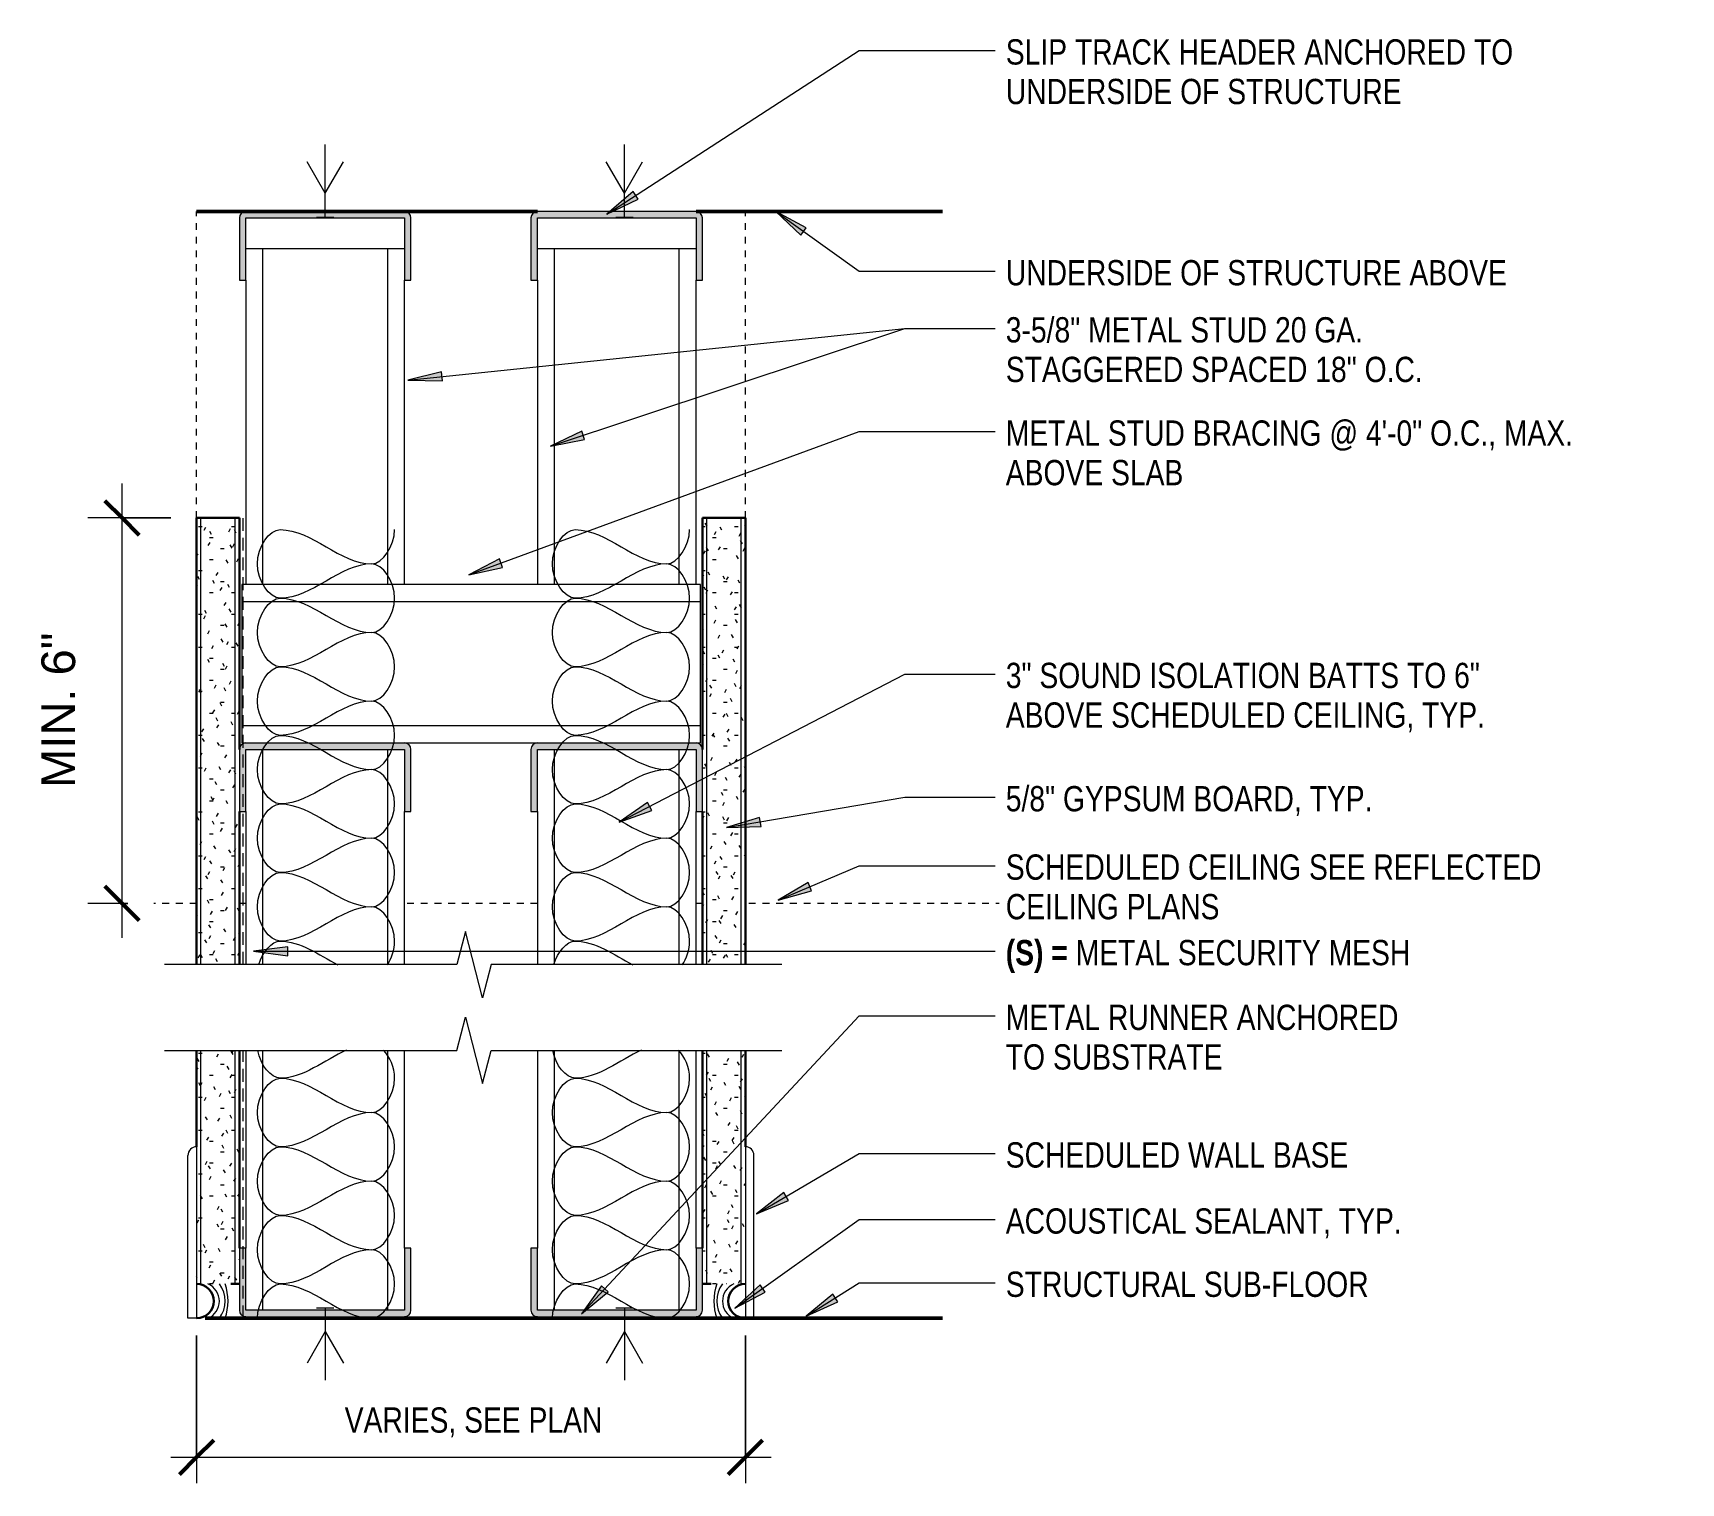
# Model space of a CAD drawing. Header units: inches. Extents: x 28 to 702, y -40 to 115.
# Drawn here: x 427.25 to 451.28, y 81.46 to 102.61 of the extents above; entities that cross this region are included whole.
import ezdxf

# ---------------------------------------------------------------- set-up
doc = ezdxf.new("R2010")
doc.units = ezdxf.units.IN
doc.header["$MEASUREMENT"] = 0
doc.linetypes.add('Hidden', pattern=[0.28125, 0.1875, -0.09375])
doc.linetypes.add('Overhead', pattern=[0.15625, 0.09375, -0.0625])
for name, color, linetype, lineweight in [('A-ANNO-DIMS', 211, 'Continuous', 9), ('A-ANNO-DIMS-4', 211, 'Continuous', 9), ('A-DETL', 90, 'Continuous', 9), ('A-DETL-GENF', 92, 'Continuous', 9), ('A-DETL-HDLN', 90, 'Hidden', 9), ('A-DETL-MEDM', 33, 'Continuous', 30), ('A-FLOR-OVHD', 1, 'Overhead', 9), ('G-ANNO-TEXT', 231, 'Continuous', 9)]:
    doc.layers.add(name, color=color, linetype=linetype, lineweight=lineweight)
doc.styles.add('Arial', font='arial.ttf', dxfattribs={"width": 0.8, "height": 0.368825})
doc.styles.add('Arial_2', font='arial.ttf', dxfattribs={"height": 0.491766})
doc.dimstyles.new('Linear_-_1_8__Arial', dxfattribs={"dimscale": 12, "dimtxt": 0.5, "dimasz": 0.041667, "dimexe": 0.041667, "dimexo": 0.03125, "dimgap": 0.020833, "dimtad": 1, "dimdec": 5, "dimrnd": 0.03125, "dimzin": 1, "dimdsep": 46, "dimlunit": 4, "dimtxsty": 'Arial_2', "dimblk1": 'OBLIQUE', "dimblk2": 'OBLIQUE', "dimsah": 1, "dimcen": 0.09, "dimdle": 0.041667, "dimazin": 0, "dimtfac": 1, "dimtdec": 4, "dimtix": 1, "dimtmove": 2, "dimatfit": 3, "dimfxl": 1, "dimtvp": 1, "dimtfill": 1, "dimfrac": 2, "dimtolj": 1, "dimtzin": 0, "dimarcsym": 2})
doc.dimstyles.new('Linear_-_3_32__Arial', dxfattribs={"dimscale": 12, "dimtxt": 0.375, "dimasz": 0.041667, "dimexe": 0.03125, "dimexo": 0.020833, "dimgap": 0.020833, "dimtad": 1, "dimdec": 1, "dimrnd": 0.5, "dimzin": 3, "dimdsep": 46, "dimlunit": 4, "dimtxsty": 'Arial', "dimblk1": 'OBLIQUE', "dimblk2": 'OBLIQUE', "dimsah": 1, "dimcen": 0.09, "dimdle": 0.03125, "dimazin": 0, "dimtfac": 1, "dimtdec": 4, "dimtix": 1, "dimtmove": 0, "dimatfit": 3, "dimfxl": 1, "dimtvp": 1, "dimtfill": 1, "dimfrac": 2, "dimtolj": 1, "dimtzin": 0, "dimarcsym": 2})

# ---------------------------------------------------------------- blocks, each defined once
blk = doc.blocks.new('LGF - C Studs-Side1 - 2 1_2_ 2-10832-TYPE C3 - S THICKENED PTN_')
at = {"layer": 'A-DETL-GENF'}
for p, q in [((3.79, 2.313), (0.906, 2.313)), ((7.272, 2.313), (5.04, 2.313)), ((15.022, 2.313), (10.585, 2.313)), ((15.475, 0), (15.475, 2.313)), ((0, 2.063), (3.79, 2.063)), ((5.04, 2.063), (8.178, 2.063)), ((10.585, 2.063), (15.475, 2.063)), ((3.79, 0.25), (0, 0.25)), ((8.178, 0.25), (5.04, 0.25)), ((15.475, 0.25), (10.585, 0.25)), ((0.906, 0), (3.79, 0)), ((5.04, 0), (7.272, 0)), ((10.585, 0), (15.022, 0))]:
    blk.add_line(p, q, dxfattribs=at)
blk = doc.blocks.new('Gypsum Wallboard-Section2 - 5_8_ 2-10830-TYPE C3 - S THICKENED PTN_')
at = {"layer": 'A-DETL-GENF'}
h = blk.add_hatch(dxfattribs=at)
h.set_pattern_fill('FP_9', color=256, style=0, pattern_type=2)
h.set_pattern_definition([(270, (256.528, 89.372), (0.16, -0.64), [0.053, -0.427, 0.053, -0.427, -2.56]), (270, (256.528, 89.372), (0.16, -0.64), [-0.96, 0.053, -0.907, 0.053, -0.427, -1.12]), (270, (256.528, 89.372), (0.16, -0.64), [-2.4, 0.053, -0.267, 0.053, -0.747]), (30, (256.608, 89.132), (0.47425626, 0.45856406), [0.053, -0.427, 0.053, -0.427, -2.56]), (30, (256.608, 89.132), (0.47425626, 0.45856406), [-0.96, 0.053, -0.907, 0.053, -0.427, -1.12]), (30, (256.608, 89.132), (0.47425626, 0.45856406), [-2.4, 0.053, -0.267, 0.053, -0.747]), (150, (256.928, 89.052), (-0.63425626, 0.18143594), [0.053, -0.427, 0.053, -0.427, -2.56]), (150, (256.928, 89.052), (-0.63425626, 0.18143594), [-0.96, 0.053, -0.907, 0.053, -0.427, -1.12]), (150, (256.928, 89.052), (-0.63425626, 0.18143594), [-2.4, 0.053, -0.267, 0.053, -0.747])])
h.paths.add_polyline_path([(0, 0.125), (0, 0), (3.407, 0), (3.407, 0.625), (0, 0.625), (0, 0.375)], flags=0)
h.paths.add_polyline_path([(4.657, 0), (11.17, 0), (11.17, 0.625), (4.657, 0.625)], flags=0)
for p, q in [((0, 0.563), (3.407, 0.563)), ((4.657, 0.563), (11.17, 0.563)), ((0, 0.062), (3.407, 0.062)), ((4.657, 0.062), (11.17, 0.062))]:
    blk.add_line(p, q, dxfattribs=at)
at = {"layer": 'A-DETL-MEDM'}
for p, q in [((3.407, 0.625), (2, 0.625)), ((11.17, 0.625), (4.657, 0.625)), ((11.17, 0), (11.17, 0.625)), ((0, 0.125), (0, 0)), ((0.523, 0), (3.407, 0)), ((4.657, 0), (6.889, 0)), ((7.796, 0), (11.17, 0))]:
    blk.add_line(p, q, dxfattribs=at)
blk = doc.blocks.new('Gypsum Wallboard-Section2 - 5_8_ 2-10831-TYPE C3 - S THICKENED PTN_')
at = {"layer": 'A-DETL-GENF'}
h = blk.add_hatch(dxfattribs=at)
h.set_pattern_fill('FP_10', color=256, style=0, pattern_type=2)
h.set_pattern_definition([(270, (256.528, 96.122), (0.16, -0.64), [0.053, -0.427, 0.053, -0.427, -2.56]), (270, (256.528, 96.122), (0.16, -0.64), [-0.96, 0.053, -0.907, 0.053, -0.427, -1.12]), (270, (256.528, 96.122), (0.16, -0.64), [-2.4, 0.053, -0.267, 0.053, -0.747]), (30, (256.608, 95.882), (0.47425626, 0.45856406), [0.053, -0.427, 0.053, -0.427, -2.56]), (30, (256.608, 95.882), (0.47425626, 0.45856406), [-0.96, 0.053, -0.907, 0.053, -0.427, -1.12]), (30, (256.608, 95.882), (0.47425626, 0.45856406), [-2.4, 0.053, -0.267, 0.053, -0.747]), (150, (256.928, 95.802), (-0.63425626, 0.18143594), [0.053, -0.427, 0.053, -0.427, -2.56]), (150, (256.928, 95.802), (-0.63425626, 0.18143594), [-0.96, 0.053, -0.907, 0.053, -0.427, -1.12]), (150, (256.928, 95.802), (-0.63425626, 0.18143594), [-2.4, 0.053, -0.267, 0.053, -0.747])])
h.paths.add_polyline_path([(0, -0.375), (0, -0.625), (3.407, -0.625), (3.407, 0), (0, 0), (0, -0.125)], flags=0)
h.paths.add_polyline_path([(4.657, 0), (4.657, -0.625), (11.17, -0.625), (11.17, 0), (6.889, 0)], flags=0)
for p, q in [((0, -0.062), (3.407, -0.062)), ((4.657, -0.062), (11.17, -0.062)), ((0, -0.563), (3.407, -0.563)), ((4.657, -0.563), (11.17, -0.563))]:
    blk.add_line(p, q, dxfattribs=at)
at = {"layer": 'A-DETL-MEDM'}
for p, q in [((0, 0), (0, -0.125)), ((3.407, 0), (0.523, 0)), ((6.889, 0), (4.657, 0)), ((11.17, 0), (7.796, 0)), ((11.17, -0.625), (11.17, 0)), ((2, -0.625), (3.407, -0.625)), ((4.657, -0.625), (11.17, -0.625))]:
    blk.add_line(p, q, dxfattribs=at)
blk = doc.blocks.new('Caulking-Section - 5_8_-8346-TYPE C3 - S THICKENED PTN_')
at = {"layer": 'A-DETL-GENF'}
for centre, radius, start, end in [((0.125, -0.25), 0.271, 292.6199, 67.3801), ((0.063, -0.25), 0.417, 323.1301, 36.8699), ((-0.25, -0.25), 0.771, 341.0754, 18.9246)]:
    blk.add_arc(centre, radius, start, end, dxfattribs=at)
at = {"layer": 'A-DETL-MEDM'}
blk.add_arc((0.063, -0.25), 0.25, 270, 90, dxfattribs=at)
blk = doc.blocks.new('Caulking-Section - 1_2_-10811-TYPE C3 - S THICKENED PTN_')
at = {"layer": 'A-DETL-GENF'}
for centre, radius, start, end in [((0.125, 0.25), 0.271, 292.6199, 67.3801), ((0.063, 0.25), 0.417, 323.1301, 36.8699), ((-0.25, 0.25), 0.771, 341.0754, 18.9246)]:
    blk.add_arc(centre, radius, start, end, dxfattribs=at)
at = {"layer": 'A-DETL-MEDM'}
blk.add_arc((0.063, 0.25), 0.25, 270, 90, dxfattribs=at)
blk = doc.blocks.new('Resilient Flat Base-Section - 2 1_2_-8343-TYPE C3 - S THICKENED PTN_')
at = {"layer": 'A-DETL-GENF'}
for p, q in [((-1.291, 0.234), (-1.291, -2.266)), ((-1.166, -2.266), (-1.166, 0.109)), ((-1.291, -2.266), (-1.166, -2.266))]:
    blk.add_line(p, q, dxfattribs=at)
blk.add_arc((-1.291, 0.109), 0.125, 360, 90, dxfattribs=at)
blk = doc.blocks.new('Resilient Flat Base-Section - 2 1_2_-10826-TYPE C3 - S THICKENED PTN_')
at = {"layer": 'A-DETL-GENF'}
for p, q in [((-1.291, -0.234), (-1.291, 2.266)), ((-1.291, 2.266), (-1.166, 2.266)), ((-1.166, 2.266), (-1.166, -0.109))]:
    blk.add_line(p, q, dxfattribs=at)
blk.add_arc((-1.291, -0.109), 0.125, 270, 0, dxfattribs=at)
blk = doc.blocks.new('Channel Studs-Section1 - 2 1_2_ 2-10833-TYPE C3 - S THICKENED PTN_')
at = {"layer": 'A-DETL-GENF'}
blk.add_hatch(color=256, dxfattribs=at).paths.add_polyline_path([(1.54, 2.235), (-0.772, 2.235), (-0.797, 2.232), (-0.819, 2.222), (-0.839, 2.207), (-0.854, 2.188), (-0.863, 2.165), (-0.866, 2.141), (-0.866, 1.235), (-0.772, 1.235), (-0.772, 2.141), (1.54, 2.141), (1.54, 1.235), (1.634, 1.235), (1.634, 2.141), (1.631, 2.165), (1.621, 2.188), (1.606, 2.207), (1.587, 2.222), (1.564, 2.232)], flags=0)
for p, q in [((1.54, 2.235), (-0.772, 2.235)), ((-0.866, 2.141), (-0.866, 1.235)), ((-0.772, 1.235), (-0.772, 2.141)), ((-0.772, 2.141), (1.54, 2.141)), ((1.54, 2.141), (1.54, 1.235)), ((1.634, 1.235), (1.634, 2.141)), ((-0.866, 1.235), (-0.772, 1.235)), ((1.54, 1.235), (1.634, 1.235))]:
    blk.add_line(p, q, dxfattribs=at)
for centre, radius, start, end in [((-0.772, 2.141), 0.0937, 90, 180), ((1.54, 2.141), 0.0938, 0, 90)]:
    blk.add_arc(centre, radius, start, end, dxfattribs=at)
blk = doc.blocks.new('Channel Studs-Section1 - 2 1_2_ 2-8447-TYPE C3 - S THICKENED PTN_')
at = {"layer": 'A-DETL-GENF'}
blk.add_hatch(color=256, dxfattribs=at).paths.add_polyline_path([(1.634, -1.235), (1.54, -1.235), (1.54, -2.141), (-0.772, -2.141), (-0.772, -1.235), (-0.866, -1.235), (-0.866, -2.141), (-0.863, -2.165), (-0.854, -2.188), (-0.839, -2.207), (-0.819, -2.222), (-0.797, -2.232), (-0.772, -2.235), (1.54, -2.235), (1.564, -2.232), (1.587, -2.222), (1.606, -2.207), (1.621, -2.188), (1.631, -2.165), (1.634, -2.141)], flags=0)
for p, q in [((-0.772, -1.235), (-0.866, -1.235)), ((-0.866, -1.235), (-0.866, -2.141)), ((-0.772, -2.141), (-0.772, -1.235)), ((1.634, -1.235), (1.54, -1.235)), ((1.54, -1.235), (1.54, -2.141)), ((1.634, -2.141), (1.634, -1.235)), ((1.54, -2.141), (-0.772, -2.141)), ((-0.772, -2.235), (1.54, -2.235))]:
    blk.add_line(p, q, dxfattribs=at)
for centre, start, end in [((-0.772, -2.141), 180, 270), ((1.54, -2.141), 270, 360)]:
    blk.add_arc(centre, 0.0938, start, end, dxfattribs=at)
blk = doc.blocks.new('Channel Studs-Section1 - 2 1_2_ 2-V6-TYPE C3 - S THICKENED PTN_')
at = {"layer": 'A-DETL-GENF'}
blk.add_hatch(color=256, dxfattribs=at).paths.add_polyline_path([(1.634, -1.235), (1.54, -1.235), (1.54, -2.141), (-0.772, -2.141), (-0.772, -1.235), (-0.866, -1.235), (-0.866, -2.141), (-0.863, -2.165), (-0.854, -2.188), (-0.839, -2.207), (-0.819, -2.222), (-0.797, -2.232), (-0.772, -2.235), (1.54, -2.235), (1.564, -2.232), (1.587, -2.222), (1.606, -2.207), (1.621, -2.188), (1.631, -2.165), (1.634, -2.141)], flags=0)
for p, q in [((-0.772, -1.235), (-0.866, -1.235)), ((-0.866, -1.235), (-0.866, -2.141)), ((-0.772, -2.141), (-0.772, -1.235)), ((1.634, -1.235), (1.54, -1.235)), ((1.54, -1.235), (1.54, -2.141)), ((1.634, -2.141), (1.634, -1.235)), ((1.54, -2.141), (-0.772, -2.141))]:
    blk.add_line(p, q, dxfattribs=at)
for centre, start, end in [((-0.772, -2.141), 180, 270), ((1.54, -2.141), 270, 360)]:
    blk.add_arc(centre, 0.0938, start, end, dxfattribs=at)
blk = doc.blocks.new('LGF - C Studs-Side1 - 2 1_2_ 2-10839-TYPE C3 - S THICKENED PTN_')
at = {"layer": 'A-DETL-GENF'}
for p, q in [((6.684, 2.313), (0, 2.313)), ((0, 2.313), (0, 0)), ((6.684, 0), (6.684, 2.313)), ((0, 2.063), (6.684, 2.063)), ((6.684, 0.25), (0, 0.25)), ((0, 0), (6.684, 0))]:
    blk.add_line(p, q, dxfattribs=at)
blk = doc.blocks.new('Break Line2 - Break Line 2-10827-TYPE C3 - S THICKENED PTN_')
at = {"layer": 'A-DETL-GENF'}
for p, q in [((-0.25, 0), (-0.125, 0.484)), ((-0.125, 0.484), (0.125, -0.484)), ((-4.51, 0), (-0.25, 0)), ((0.125, -0.484), (0.25, 0)), ((0.25, 0), (4.49, 0))]:
    blk.add_line(p, q, dxfattribs=at)
blk = doc.blocks.new('Break Line2 - Break Line 2-10828-TYPE C3 - S THICKENED PTN_')
at = {"layer": 'A-DETL-GENF'}
for p, q in [((-0.25, 0), (-0.125, 0.484)), ((-0.125, 0.484), (0.125, -0.484)), ((-4.49, 0), (-0.25, 0)), ((0.125, -0.484), (0.25, 0)), ((0.25, 0), (4.51, 0))]:
    blk.add_line(p, q, dxfattribs=at)
blk = doc.blocks.new('DIMBLOCK5-TYPE C3 - S THICKENED PTN_')
at = {"layer": 'A-ANNO-DIMS-4'}
for p, q in [((428.553, 89.413), (428.553, 96.034)), ((429.264, 95.534), (428.053, 95.534)), ((428.553, 95.534), (429.264, 95.534)), ((428.639, 89.913), (428.053, 89.913)), ((428.553, 89.913), (428.639, 89.913))]:
    blk.add_line(p, q, dxfattribs=at)
at = {"layer": 'A-ANNO-DIMS-4', "lineweight": 50}
for p, q in [((428.553, 95.534), (428.303, 95.784)), ((428.553, 95.534), (428.803, 95.284)), ((428.553, 89.913), (428.303, 90.163)), ((428.553, 89.913), (428.803, 89.663))]:
    blk.add_line(p, q, dxfattribs=at)
at = {"layer": 'A-ANNO-DIMS-4', "color": 0, "insert": (427.377, 91.596), "char_height": 0.4918, "width": 2.70462, "attachment_point": 1, "rotation": 90, "line_spacing_factor": 0.938532, "style": 'Arial_2', "bg_fill": 3, "box_fill_scale": 1.25, "bg_fill_color": 0, "bg_fill_transparency": 0}
blk.add_mtext('MIN. 6"', dxfattribs=at)
blk = doc.blocks.new('_Oblique')
at = {"color": 0, "linetype": 'ByBlock', "lineweight": -2}
blk.add_line((-0.5, -0.5), (0.5, 0.5), dxfattribs=at)
blk = doc.blocks.new('DIMBLOCK6-TYPE C3 - S THICKENED PTN_')
at = {"layer": 'A-ANNO-DIMS-4'}
for p, q in [((429.639, 83.614), (429.639, 81.461)), ((429.639, 81.836), (429.639, 83.614)), ((437.639, 83.614), (437.639, 81.461)), ((437.639, 81.836), (437.639, 83.614)), ((429.264, 81.836), (438.014, 81.836))]:
    blk.add_line(p, q, dxfattribs=at)
at = {"layer": 'A-ANNO-DIMS-4', "lineweight": 50}
for p, q in [((429.639, 81.836), (429.889, 82.086)), ((437.639, 81.836), (437.889, 82.086)), ((429.639, 81.836), (429.389, 81.586)), ((437.639, 81.836), (437.389, 81.586))]:
    blk.add_line(p, q, dxfattribs=at)
at = {"layer": 'A-ANNO-DIMS-4', "color": 0, "insert": (431.798, 82.564), "char_height": 0.36882, "width": 4.41692, "attachment_point": 1, "line_spacing_factor": 0.938532, "style": 'Arial', "bg_fill": 3, "box_fill_scale": 1.25, "bg_fill_color": 0, "bg_fill_transparency": 0}
blk.add_mtext('VARIES, SEE PLAN', dxfattribs=at)

msp = doc.modelspace()

# ---------------------------------------------------------------- hatches: boundary and pattern name
at = {"layer": 'G-ANNO-TEXT'}
for points in [[(435.618854, 99.964868), (436.074181, 100.181687), (436.00255, 100.292146)], [(438.08204, 100.004509), (438.449282, 99.65887), (438.526226, 99.765696)], [(432.718143, 97.544871), (433.222267, 97.531028), (433.208672, 97.661977)], [(434.799129, 96.580029), (435.294362, 96.675307), (435.252827, 96.800236)], [(433.607567, 94.702425), (434.099602, 94.813039), (434.054207, 94.936617)], [(435.800032, 91.095828), (436.274122, 91.26779), (436.213461, 91.384635)], [(437.363503, 91.017483), (437.867459, 91.036495), (437.845366, 91.16628)], [(438.119104, 89.958511), (438.60459, 90.095028), (438.552714, 90.216029)], [(430.468385, 89.215819), (430.968385, 89.149993), (430.968385, 89.281646)], [(437.80329, 85.385516), (438.267443, 85.582736), (438.200583, 85.696147)], [(435.248101, 83.926093), (435.637073, 84.247082), (435.540741, 84.336818)], [(437.483684, 84.009473), (437.928973, 84.246224), (437.852524, 84.353406)], [(438.527096, 83.893936), (438.984914, 84.105444), (438.914572, 84.216729)]]:
    msp.add_hatch(color=7, dxfattribs=at).paths.add_polyline_path(points, flags=0)

# ---------------------------------------------------------------- linework, layer by layer
at = {"layer": 'A-DETL'}
for p, q in [((431.513632, 99.92175), (431.513632, 100.977343)), ((435.876326, 99.92175), (435.876326, 100.977343)), ((431.513632, 100.268901), (431.248699, 100.727779)), ((431.513632, 100.268901), (431.778565, 100.727779)), ((435.876326, 100.268901), (435.611393, 100.727779)), ((435.876326, 100.268901), (436.141259, 100.727779)), ((431.388632, 99.92175), (431.638632, 99.92175)), ((435.751326, 99.92175), (436.001326, 99.92175)), ((431.388632, 84.015924), (431.638632, 84.015924)), ((431.513632, 84.015924), (431.513632, 82.960331)), ((435.751326, 84.015924), (436.001326, 84.015924)), ((435.876326, 84.015924), (435.876326, 82.960331)), ((431.513632, 83.668772), (431.248699, 83.209895)), ((431.513632, 83.668772), (431.778565, 83.209895)), ((435.876326, 83.668772), (435.611393, 83.209895)), ((435.876326, 83.668772), (436.141259, 83.209895))]:
    msp.add_line(p, q, dxfattribs=at)
at = {"layer": 'A-DETL', "lineweight": 50}
for p, q in [((434.607382, 100.002929), (429.638632, 100.002929)), ((440.513632, 100.002929), (436.919882, 100.002929)), ((440.513632, 83.863516), (429.763632, 83.863516))]:
    msp.add_line(p, q, dxfattribs=at)
at = {"layer": 'A-DETL'}
for points in [[(430.858943, 94.363516), (430.701809, 94.363516), (430.349412, 94.863516), (430.701809, 95.363516), (430.858943, 95.363516)], [(430.858943, 95.363516), (431.317066, 95.363516), (431.734154, 94.863516), (432.192277, 94.863516)], [(432.192277, 94.863516), (432.349412, 94.863516), (432.52561, 95.127814), (432.52561, 95.363516)], [(435.159632, 94.363516), (435.002497, 94.363516), (434.6501, 94.863516), (435.002497, 95.363516), (435.159632, 95.363516)], [(435.159632, 95.363516), (435.617755, 95.363516), (436.034843, 94.863516), (436.492965, 94.863516)], [(436.492965, 94.863516), (436.6501, 94.863516), (436.826299, 95.127814), (436.826299, 95.363516)], [(432.192277, 94.863516), (431.734154, 94.863516), (431.317066, 94.363516), (430.858943, 94.363516)], [(432.192277, 93.863516), (432.349412, 93.863516), (432.701809, 94.363516), (432.349412, 94.863516), (432.192277, 94.863516)], [(436.492965, 94.863516), (436.034843, 94.863516), (435.617755, 94.363516), (435.159632, 94.363516)], [(436.492965, 93.863516), (436.6501, 93.863516), (437.002497, 94.363516), (436.6501, 94.863516), (436.492965, 94.863516)], [(430.858943, 93.363516), (430.701809, 93.363516), (430.349412, 93.863516), (430.701809, 94.363516), (430.858943, 94.363516)], [(430.858943, 94.363516), (431.317066, 94.363516), (431.734154, 93.863516), (432.192277, 93.863516)], [(435.159632, 93.363516), (435.002497, 93.363516), (434.6501, 93.863516), (435.002497, 94.363516), (435.159632, 94.363516)], [(435.159632, 94.363516), (435.617755, 94.363516), (436.034843, 93.863516), (436.492965, 93.863516)], [(432.192277, 93.863516), (431.734154, 93.863516), (431.317066, 93.363516), (430.858943, 93.363516)], [(432.192277, 92.863516), (432.349412, 92.863516), (432.701809, 93.363516), (432.349412, 93.863516), (432.192277, 93.863516)], [(436.492965, 93.863516), (436.034843, 93.863516), (435.617755, 93.363516), (435.159632, 93.363516)], [(436.492965, 92.863516), (436.6501, 92.863516), (437.002497, 93.363516), (436.6501, 93.863516), (436.492965, 93.863516)], [(430.858943, 92.363516), (430.701809, 92.363516), (430.349412, 92.863516), (430.701809, 93.363516), (430.858943, 93.363516)], [(430.858943, 93.363516), (431.317066, 93.363516), (431.734154, 92.863516), (432.192277, 92.863516)], [(435.159632, 92.363516), (435.002497, 92.363516), (434.6501, 92.863516), (435.002497, 93.363516), (435.159632, 93.363516)], [(435.159632, 93.363516), (435.617755, 93.363516), (436.034843, 92.863516), (436.492965, 92.863516)], [(432.192277, 92.863516), (431.734154, 92.863516), (431.317066, 92.363516), (430.858943, 92.363516)], [(432.192277, 91.863516), (432.349412, 91.863516), (432.701809, 92.363516), (432.349412, 92.863516), (432.192277, 92.863516)], [(436.492965, 92.863516), (436.034843, 92.863516), (435.617755, 92.363516), (435.159632, 92.363516)], [(436.492965, 91.863516), (436.6501, 91.863516), (437.002497, 92.363516), (436.6501, 92.863516), (436.492965, 92.863516)], [(430.858943, 91.363516), (430.701809, 91.363516), (430.349412, 91.863516), (430.701809, 92.363516), (430.858943, 92.363516)], [(430.858943, 92.363516), (431.317066, 92.363516), (431.734154, 91.863516), (432.192277, 91.863516)], [(435.159632, 91.363516), (435.002497, 91.363516), (434.6501, 91.863516), (435.002497, 92.363516), (435.159632, 92.363516)], [(435.159632, 92.363516), (435.617755, 92.363516), (436.034843, 91.863516), (436.492965, 91.863516)], [(432.192277, 91.863516), (431.734154, 91.863516), (431.317066, 91.363516), (430.858943, 91.363516)], [(432.192277, 90.863516), (432.349412, 90.863516), (432.701809, 91.363516), (432.349412, 91.863516), (432.192277, 91.863516)], [(436.492965, 91.863516), (436.034843, 91.863516), (435.617755, 91.363516), (435.159632, 91.363516)], [(436.492965, 90.863516), (436.6501, 90.863516), (437.002497, 91.363516), (436.6501, 91.863516), (436.492965, 91.863516)], [(430.858943, 90.363516), (430.701809, 90.363516), (430.349412, 90.863516), (430.701809, 91.363516), (430.858943, 91.363516)], [(430.858943, 91.363516), (431.317066, 91.363516), (431.734154, 90.863516), (432.192277, 90.863516)], [(435.159632, 90.363516), (435.002497, 90.363516), (434.6501, 90.863516), (435.002497, 91.363516), (435.159632, 91.363516)], [(435.159632, 91.363516), (435.617755, 91.363516), (436.034843, 90.863516), (436.492965, 90.863516)], [(432.192277, 90.863516), (431.734154, 90.863516), (431.317066, 90.363516), (430.858943, 90.363516)], [(432.192277, 89.863516), (432.349412, 89.863516), (432.701809, 90.363516), (432.349412, 90.863516), (432.192277, 90.863516)], [(436.492965, 90.863516), (436.034843, 90.863516), (435.617755, 90.363516), (435.159632, 90.363516)], [(436.492965, 89.863516), (436.6501, 89.863516), (437.002497, 90.363516), (436.6501, 90.863516), (436.492965, 90.863516)], [(430.858943, 89.363516), (430.701809, 89.363516), (430.349412, 89.863516), (430.701809, 90.363516), (430.858943, 90.363516)], [(430.858943, 90.363516), (431.317066, 90.363516), (431.734154, 89.863516), (432.192277, 89.863516)], [(435.159632, 89.363516), (435.002497, 89.363516), (434.6501, 89.863516), (435.002497, 90.363516), (435.159632, 90.363516)], [(435.159632, 90.363516), (435.617755, 90.363516), (436.034843, 89.863516), (436.492965, 89.863516)], [(432.192277, 89.863516), (431.734154, 89.863516), (431.317066, 89.363516), (430.858943, 89.363516)], [(436.492965, 89.863516), (436.034843, 89.863516), (435.617755, 89.363516), (435.159632, 89.363516)], [(430.547662, 89.020693), (430.59973, 89.208587), (430.735244, 89.363516), (430.858943, 89.363516)], [(430.858943, 89.363516), (431.1476, 89.363516), (431.419965, 89.165012), (431.696569, 89.018153)], [(434.84835, 89.020693), (434.900419, 89.208587), (435.035933, 89.363516), (435.159632, 89.363516)], [(435.159632, 89.363516), (435.448288, 89.363516), (435.720654, 89.165012), (435.997257, 89.018153)], [(430.858943, 87.363516), (430.721622, 87.363516), (430.569742, 87.554444), (430.533623, 87.769447)], [(431.823146, 87.771424), (431.50244, 87.626995), (431.191503, 87.363516), (430.858943, 87.363516)], [(435.159632, 87.363516), (435.022311, 87.363516), (434.87043, 87.554444), (434.834312, 87.769447)], [(436.123835, 87.771424), (435.803128, 87.626995), (435.492192, 87.363516), (435.159632, 87.363516)], [(430.858943, 86.363516), (430.701809, 86.363516), (430.349412, 86.863516), (430.701809, 87.363516), (430.858943, 87.363516)], [(430.858943, 87.363516), (431.317066, 87.363516), (431.734154, 86.863516), (432.192277, 86.863516)], [(435.159632, 86.363516), (435.002497, 86.363516), (434.6501, 86.863516), (435.002497, 87.363516), (435.159632, 87.363516)], [(435.159632, 87.363516), (435.617755, 87.363516), (436.034843, 86.863516), (436.492965, 86.863516)], [(432.192277, 86.863516), (431.734154, 86.863516), (431.317066, 86.363516), (430.858943, 86.363516)], [(432.192277, 85.863516), (432.349412, 85.863516), (432.701809, 86.363516), (432.349412, 86.863516), (432.192277, 86.863516)], [(436.492965, 86.863516), (436.034843, 86.863516), (435.617755, 86.363516), (435.159632, 86.363516)], [(436.492965, 85.863516), (436.6501, 85.863516), (437.002497, 86.363516), (436.6501, 86.863516), (436.492965, 86.863516)], [(430.858943, 85.363516), (430.701809, 85.363516), (430.349412, 85.863516), (430.701809, 86.363516), (430.858943, 86.363516)], [(430.858943, 86.363516), (431.317066, 86.363516), (431.734154, 85.863516), (432.192277, 85.863516)], [(435.159632, 85.363516), (435.002497, 85.363516), (434.6501, 85.863516), (435.002497, 86.363516), (435.159632, 86.363516)], [(435.159632, 86.363516), (435.617755, 86.363516), (436.034843, 85.863516), (436.492965, 85.863516)], [(432.192277, 85.863516), (431.734154, 85.863516), (431.317066, 85.363516), (430.858943, 85.363516)], [(432.192277, 84.863516), (432.349412, 84.863516), (432.701809, 85.363516), (432.349412, 85.863516), (432.192277, 85.863516)], [(436.492965, 85.863516), (436.034843, 85.863516), (435.617755, 85.363516), (435.159632, 85.363516)], [(436.492965, 84.863516), (436.6501, 84.863516), (437.002497, 85.363516), (436.6501, 85.863516), (436.492965, 85.863516)], [(430.858943, 84.363516), (430.701809, 84.363516), (430.349412, 84.863516), (430.701809, 85.363516), (430.858943, 85.363516)], [(430.858943, 85.363516), (431.317066, 85.363516), (431.734154, 84.863516), (432.192277, 84.863516)], [(435.159632, 84.363516), (435.002497, 84.363516), (434.6501, 84.863516), (435.002497, 85.363516), (435.159632, 85.363516)], [(435.159632, 85.363516), (435.617755, 85.363516), (436.034843, 84.863516), (436.492965, 84.863516)], [(432.192277, 84.863516), (431.734154, 84.863516), (431.317066, 84.363516), (430.858943, 84.363516)], [(432.192277, 83.863516), (432.349412, 83.863516), (432.701809, 84.363516), (432.349412, 84.863516), (432.192277, 84.863516)], [(436.492965, 84.863516), (436.034843, 84.863516), (435.617755, 84.363516), (435.159632, 84.363516)], [(436.492965, 83.863516), (436.6501, 83.863516), (437.002497, 84.363516), (436.6501, 84.863516), (436.492965, 84.863516)], [(430.52561, 83.863516), (430.52561, 84.099218), (430.701809, 84.363516), (430.858943, 84.363516)], [(430.858943, 84.363516), (431.317066, 84.363516), (431.734154, 83.863516), (432.192277, 83.863516)], [(434.826299, 83.863516), (434.826299, 84.099218), (435.002497, 84.363516), (435.159632, 84.363516)], [(435.159632, 84.363516), (435.617755, 84.363516), (436.034843, 83.863516), (436.492965, 83.863516)]]:
    msp.add_open_spline(points, degree=3, dxfattribs=at)
for points, knots in [([(432.415603, 89.016455), (432.480513, 89.110561), (432.61475, 89.487039), (432.349412, 89.863516), (432.192277, 89.863516)], [0.698750597, 0.698750597, 0.698750597, 0.698750597, 1.414213562, 2.828427125, 2.828427125, 2.828427125, 2.828427125]), ([(436.716291, 89.016455), (436.781202, 89.110561), (436.915439, 89.487039), (436.6501, 89.863516), (436.492965, 89.863516)], [0.698750597, 0.698750597, 0.698750597, 0.698750597, 1.414213562, 2.828427125, 2.828427125, 2.828427125, 2.828427125]), ([(432.192277, 86.863516), (432.349412, 86.863516), (432.636286, 87.270549), (432.45609, 87.677583), (432.365443, 87.772659)], [0, 0, 0, 0, 1.414213562, 2.302529929, 2.302529929, 2.302529929, 2.302529929]), ([(436.492965, 86.863516), (436.6501, 86.863516), (436.936975, 87.270549), (436.756779, 87.677583), (436.666132, 87.772659)], [0, 0, 0, 0, 1.414213562, 2.302529929, 2.302529929, 2.302529929, 2.302529929])]:
    msp.add_open_spline(points, degree=3, knots=knots, dxfattribs=at)
at = {"layer": 'A-DETL-HDLN'}
for p, q in [((430.317369, 89.020207), (430.317369, 95.534015)), ((430.317369, 83.863516), (430.317369, 87.770207))]:
    msp.add_line(p, q, dxfattribs=at)
at = {"layer": 'A-FLOR-OVHD'}
for p, q in [((429.638632, 95.534015), (429.638632, 100.002929)), ((437.638632, 95.534015), (437.638632, 100.002929)), ((429.638632, 89.912806), (429.013632, 89.912806)), ((430.357382, 89.912806), (430.263632, 89.912806)), ((434.607382, 89.912806), (432.669882, 89.912806)), ((437.013632, 89.912806), (436.919882, 89.912806)), ((441.388632, 89.912806), (437.638632, 89.912806))]:
    msp.add_line(p, q, dxfattribs=at)
at = {"layer": 'G-ANNO-TEXT', "color": 7}
for p, q in [((435.618854, 99.964868), (439.296102, 102.349521)), ((439.296102, 102.349521), (441.27858, 102.349521)), ((436.00255, 100.292146), (435.618854, 99.964868)), ((436.074181, 100.181687), (436.00255, 100.292146)), ((435.618854, 99.964868), (436.074181, 100.181687)), ((438.08204, 100.004509), (438.449282, 99.65887)), ((438.526226, 99.765696), (438.08204, 100.004509)), ((438.08204, 100.004509), (439.296102, 99.13005)), ((438.449282, 99.65887), (438.526226, 99.765696)), ((439.296102, 99.13005), (441.27858, 99.13005)), ((432.718143, 97.544871), (439.963802, 98.2971)), ((434.799129, 96.580029), (439.963802, 98.2971)), ((439.963802, 98.2971), (441.27858, 98.2971)), ((439.963802, 98.2971), (441.27858, 98.2971)), ((433.208672, 97.661977), (432.718143, 97.544871)), ((432.718143, 97.544871), (433.222267, 97.531028)), ((433.222267, 97.531028), (433.208672, 97.661977)), ((433.607567, 94.702425), (439.296102, 96.792008)), ((435.252827, 96.800236), (434.799129, 96.580029)), ((434.799129, 96.580029), (435.294362, 96.675307)), ((435.294362, 96.675307), (435.252827, 96.800236)), ((439.296102, 96.792008), (441.27858, 96.792008)), ((434.054207, 94.936617), (433.607567, 94.702425)), ((434.099602, 94.813039), (434.054207, 94.936617)), ((433.607567, 94.702425), (434.099602, 94.813039)), ((435.800032, 91.095828), (439.963802, 93.257513)), ((439.963802, 93.257513), (441.27858, 93.257513)), ((436.213461, 91.384635), (435.800032, 91.095828)), ((436.274122, 91.26779), (436.213461, 91.384635)), ((437.363503, 91.017483), (439.963802, 91.460115)), ((439.963802, 91.460115), (441.27858, 91.460115)), ((435.800032, 91.095828), (436.274122, 91.26779)), ((437.845366, 91.16628), (437.363503, 91.017483)), ((437.867459, 91.036495), (437.845366, 91.16628)), ((437.363503, 91.017483), (437.867459, 91.036495)), ((438.119104, 89.958511), (439.296102, 90.463113)), ((439.296102, 90.463113), (441.27858, 90.463113)), ((438.552714, 90.216029), (438.119104, 89.958511)), ((438.119104, 89.958511), (438.60459, 90.095028)), ((438.60459, 90.095028), (438.552714, 90.216029)), ((430.968385, 89.281646), (430.468385, 89.215819)), ((430.468385, 89.215819), (430.968385, 89.149993)), ((430.468385, 89.215819), (441.27858, 89.215819)), ((430.968385, 89.149993), (430.968385, 89.281646)), ((435.248101, 83.926093), (439.296102, 88.271642)), ((439.296102, 88.271642), (441.27858, 88.271642)), ((437.80329, 85.385516), (439.296102, 86.265578)), ((439.296102, 86.265578), (441.27858, 86.265578)), ((438.200583, 85.696147), (437.80329, 85.385516)), ((437.80329, 85.385516), (438.267443, 85.582736)), ((438.267443, 85.582736), (438.200583, 85.696147)), ((437.483684, 84.009473), (439.296102, 85.302195)), ((439.296102, 85.302195), (441.27858, 85.302195)), ((435.540741, 84.336818), (435.248101, 83.926093)), ((435.637073, 84.247082), (435.540741, 84.336818)), ((437.852524, 84.353406), (437.483684, 84.009473)), ((437.928973, 84.246224), (437.852524, 84.353406)), ((438.527096, 83.893936), (439.296102, 84.380017)), ((439.296102, 84.380017), (441.27858, 84.380017)), ((435.248101, 83.926093), (435.637073, 84.247082)), ((437.483684, 84.009473), (437.928973, 84.246224)), ((438.914572, 84.216729), (438.527096, 83.893936)), ((438.527096, 83.893936), (438.984914, 84.105444)), ((438.984914, 84.105444), (438.914572, 84.216729))]:
    msp.add_line(p, q, dxfattribs=at)

# ---------------------------------------------------------------- block references
at = {"layer": 'A-DETL-GENF'}
for name, p, rotation in [('Channel Studs-Section1 - 2 1_2_ 2-8447-TYPE C3 - S THICKENED PTN_', (431.897402, 97.768074), 180), ('Channel Studs-Section1 - 2 1_2_ 2-8447-TYPE C3 - S THICKENED PTN_', (436.147402, 97.768074), 180), ('LGF - C Studs-Side1 - 2 1_2_ 2-10832-TYPE C3 - S THICKENED PTN_', (432.669882, 83.980703), 89.99999999999993), ('LGF - C Studs-Side1 - 2 1_2_ 2-10832-TYPE C3 - S THICKENED PTN_', (436.919882, 83.980703), 89.99999999999993), ('Gypsum Wallboard-Section2 - 5_8_ 2-10830-TYPE C3 - S THICKENED PTN_', (430.263632, 84.363516), 89.9999999999999), ('Gypsum Wallboard-Section2 - 5_8_ 2-10831-TYPE C3 - S THICKENED PTN_', (437.013632, 84.363516), 90.0000000000001), ('LGF - C Studs-Side1 - 2 1_2_ 2-10839-TYPE C3 - S THICKENED PTN_', (436.982382, 94.565429), 180), ('Channel Studs-Section1 - 2 1_2_ 2-V6-TYPE C3 - S THICKENED PTN_', (431.897402, 90.018074), 180), ('Channel Studs-Section1 - 2 1_2_ 2-V6-TYPE C3 - S THICKENED PTN_', (436.147402, 90.018074), 180), ('Break Line2 - Break Line 2-10828-TYPE C3 - S THICKENED PTN_', (433.681573, 89.020207), 180), ('Resilient Flat Base-Section - 2 1_2_-10826-TYPE C3 - S THICKENED PTN_', (428.347322, 86.129621), 180), ('Channel Studs-Section1 - 2 1_2_ 2-10833-TYPE C3 - S THICKENED PTN_', (431.897402, 86.121808), 180), ('Channel Studs-Section1 - 2 1_2_ 2-10833-TYPE C3 - S THICKENED PTN_', (436.147402, 86.121808), 180), ('Caulking-Section - 1_2_-10811-TYPE C3 - S THICKENED PTN_', (437.70143, 84.363516), 180)]:
    msp.add_blockref(name, p, dxfattribs=dict(at, rotation=rotation))
for name, p in [('Break Line2 - Break Line 2-10827-TYPE C3 - S THICKENED PTN_', (433.681573, 87.770207)), ('Resilient Flat Base-Section - 2 1_2_-8343-TYPE C3 - S THICKENED PTN_', (438.929942, 86.129621)), ('Caulking-Section - 5_8_-8346-TYPE C3 - S THICKENED PTN_', (429.575834, 84.363516))]:
    msp.add_blockref(name, p, dxfattribs=at)

# ---------------------------------------------------------------- next in the draw order: texts
at = {"layer": 'G-ANNO-TEXT', "color": 7, "char_height": 0.36882485, "attachment_point": 1, "line_spacing_factor": 0.938532, "style": 'Arial', "bg_fill": 3, "box_fill_scale": 1.25, "bg_fill_color": 0, "bg_fill_transparency": 0}
for s, insert, width in [('SLIP TRACK HEADER ANCHORED TO\\PUNDERSIDE OF STRUCTURE', (441.43483, 102.513538), 8.721), ('UNDERSIDE OF STRUCTURE ABOVE', (441.43483, 99.294067), 8.613), ('3-5/8" METAL STUD 20 GA.\\PSTAGGERED SPACED 18" O.C.', (441.43483, 98.461117), 7.164), ('METAL STUD BRACING @ 4\'-0" O.C., MAX.\\PABOVE SLAB', (441.43483, 96.956025), 9.7515), ('3" SOUND ISOLATION BATTS TO 6"\\PABOVE SCHEDULED CEILING, TYP.', (441.43483, 93.42153), 8.235), ('5/8" GYPSUM BOARD, TYP.', (441.43483, 91.624132), 6.3), ('SCHEDULED CEILING SEE REFLECTED\\PCEILING PLANS', (441.43483, 90.62713), 9.207), ('METAL RUNNER ANCHORED\\PTO SUBSTRATE', (441.43483, 88.435659), 6.75), ('SCHEDULED WALL BASE', (441.43483, 86.429595), 5.886), ('ACOUSTICAL SEALANT, TYP.', (441.43483, 85.466212), 6.804), ('STRUCTURAL SUB-FLOOR', (441.43483, 84.544034), 6.237)]:
    msp.add_mtext(s, dxfattribs=dict(at, insert=insert, width=width))

# ---------------------------------------------------------------- next in the draw order: dimensions: what is measured, and where the dimension line sits
at = {"layer": 'A-ANNO-DIMS'}
dim = msp.add_linear_dim(base=(428.553293, 95.534015), p1=(429.013632, 89.912806), p2=(429.638632, 95.534015), angle=90, text='MIN. 6"', dimstyle='Linear_-_1_8__Arial', override={"dimpost": '<>', "dimfxl": 5.655848}, dxfattribs=at)
dim.commit()
dim.dimension.update_dxf_attribs({"geometry": 'DIMBLOCK5-TYPE C3 - S THICKENED PTN_', "text_midpoint": (427.704404, 92.948795), "dimtype": 160, "text_rotation": 90})
dim = msp.add_linear_dim(base=(437.638632, 81.835793), p1=(429.638632, 83.863516), p2=(437.638632, 83.863516), text='VARIES, SEE PLAN', dimstyle='Linear_-_3_32__Arial', override={"dimpost": '<>', "dimfxl": 8}, dxfattribs=at)
dim.commit()
dim.dimension.update_dxf_attribs({"geometry": 'DIMBLOCK6-TYPE C3 - S THICKENED PTN_', "text_midpoint": (433.638632, 82.30983)})

# ---------------------------------------------------------------- next in the draw order: texts
at = {"layer": 'G-ANNO-TEXT', "color": 7, "insert": (441.43483, 89.379836), "char_height": 0.36882485, "width": 6.8985, "attachment_point": 1, "line_spacing_factor": 0.938532, "style": 'Arial', "bg_fill": 3, "box_fill_scale": 1.25, "bg_fill_color": 0, "bg_fill_transparency": 0}
msp.add_mtext('\\fArial|b1|i0|c0|p34|;\\W.8;(S) = \\fArial|b0|i0|c0|p34|;\\W.8;METAL SECURITY MESH\\P', dxfattribs=at)

doc.saveas('drawing.dxf')
